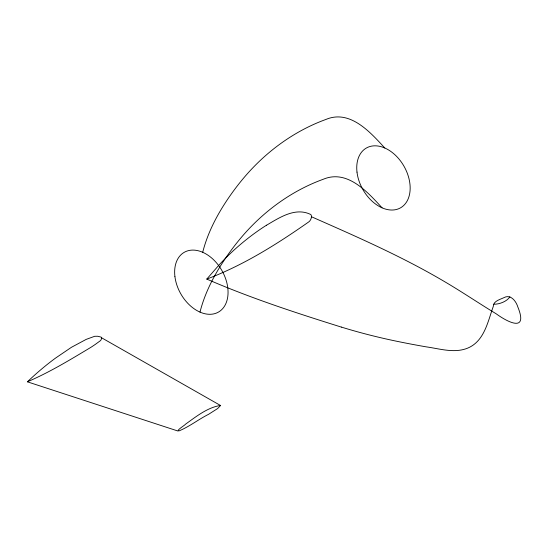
<?xml version="1.0" encoding="UTF-8"?>
<svg xmlns="http://www.w3.org/2000/svg" width="548" height="548" viewBox="0 0 548 548"><rect width="100%" height="100%" fill="white"/><g stroke="black" fill="none" stroke-linecap="round" stroke-linejoin="round"><path stroke-width="0.82" d="M202.712 252.279C207.747 232.325 217.556 213.891 229.18 197.02A166.715 89.043 -66.4 0 1 238.236 184.703A159.461 85.173 -66.4 0 1 244.661 176.853C266.376 151.419 294.365 130.917 325.868 119.464C349.98 109.237 370.208 132.13 384.812 148.008M199.993 312.113C205.034 292.153 214.843 273.719 226.461 256.854A166.715 89.043 -66.4 0 1 235.524 244.531A159.461 85.173 -66.4 0 1 241.942 236.681C263.656 211.247 291.646 190.752 323.156 179.299C347.268 169.065 367.489 191.964 382.093 207.843M311.442 216.741C356.686 236.695 402.177 256.539 444.805 281.768C462.183 291.974 478.87 303.304 496.104 313.751C508.66 322.847 528.128 332.314 517.839 306.969C516.045 301.119 510.578 293.838 503.79 297.722C499.817 299.571 493.207 301.208 493.289 306.435C487.782 321.69 484.432 341.027 467.807 348.076C454.408 353.583 439.969 348.754 426.344 346.877C414.055 344.74 401.807 342.397 389.621 339.746A346.507 168.154 3.3 0 1 341.356 327.081M341.342 327.094C295.893 312.874 250.511 298.064 206.788 279.083L219.577 264.41A198.76 106.161 -66.4 0 1 235.893 248.402A254.204 135.774 -66.4 0 1 266.465 225.235M266.465 225.255C279.405 217.707 295.03 207.062 310.421 214.337A4.302 2.302 -66.4 0 1 311.319 217.693A4.302 2.302 -66.4 0 1 308.887 221.817C276.939 244.209 243.442 265.294 206.788 279.083M27.4 381.798C49.573 372.345 70.219 359.728 90.845 347.364A192.848 103.003 -66.4 0 0 95.352 344.363L100.257 340.801A2.151 1.151 -66.4 0 0 101.455 338.726A2.151 1.151 -66.4 0 0 100.976 337.075L97.736 336.26L94.708 336.287L86.242 339.363L71.466 347.281L55.519 358.111A274.445 146.583 -66.4 0 0 27.4 381.819L177.792 430.975M493.844 304.215C499.55 304.373 507.051 301.338 509.921 296.783M101.784 337.897L220.611 405.541M220.604 405.458L217.659 408.534L208.63 414.281C198.465 419.378 189.368 426.721 178.778 430.995C175.613 430.66 185.108 425.166 185.676 424.077C196.191 416.562 207.733 407.294 220.604 405.458M174.901 276.398A34.442 23.633 60.2 0 0 217.789 312.449A34.442 23.633 60.2 0 0 211.357 257.745A34.442 23.633 60.2 0 0 174.901 276.398M357.001 172.127A34.442 23.633 60.2 0 0 399.896 208.178A34.442 23.633 60.2 0 0 393.464 153.474A34.442 23.633 60.2 0 0 357.001 172.127"/></g></svg>
